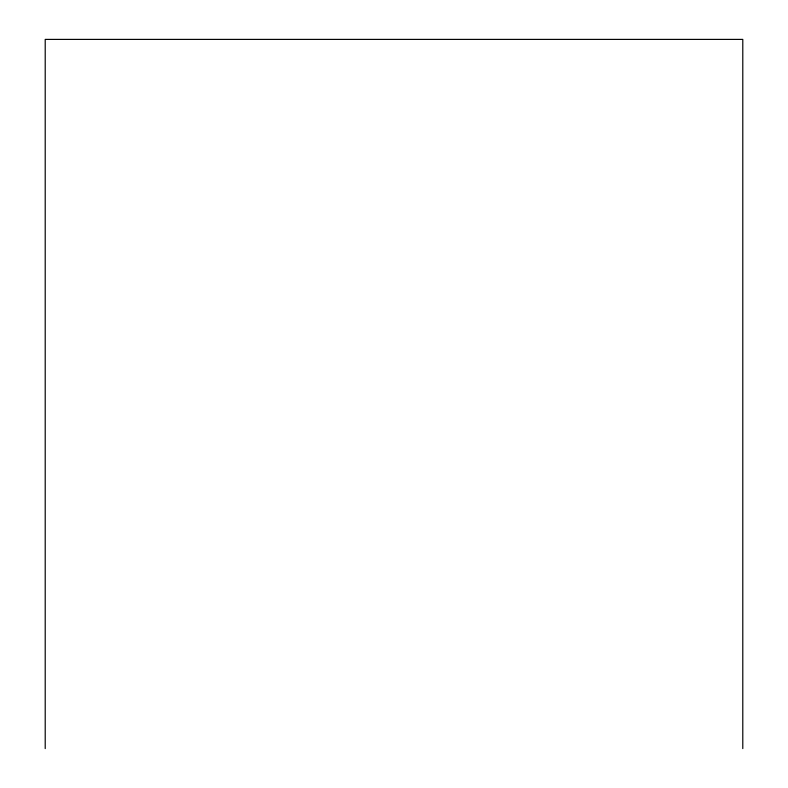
<?xml version="1.0" encoding="UTF-8"?>
<svg xmlns="http://www.w3.org/2000/svg" width="788" height="788" viewBox="0 0 788 788"><rect width="100%" height="100%" fill="white"/><g stroke="black" fill="none" stroke-linecap="round" stroke-linejoin="round"><path stroke-width="1.18" d="M742.788 748.6L742.788 39.4L45.212 39.4L45.212 748.6"/></g></svg>
